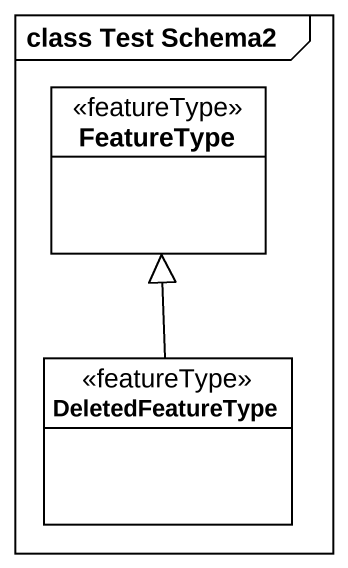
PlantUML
@startuml
mainframe class Test Schema2
hide circle
hide empty members
class FeatureType <<featureType>>
class DeletedFeatureType <<featureType>>
DeletedFeatureType -up-|> FeatureType
@enduml
